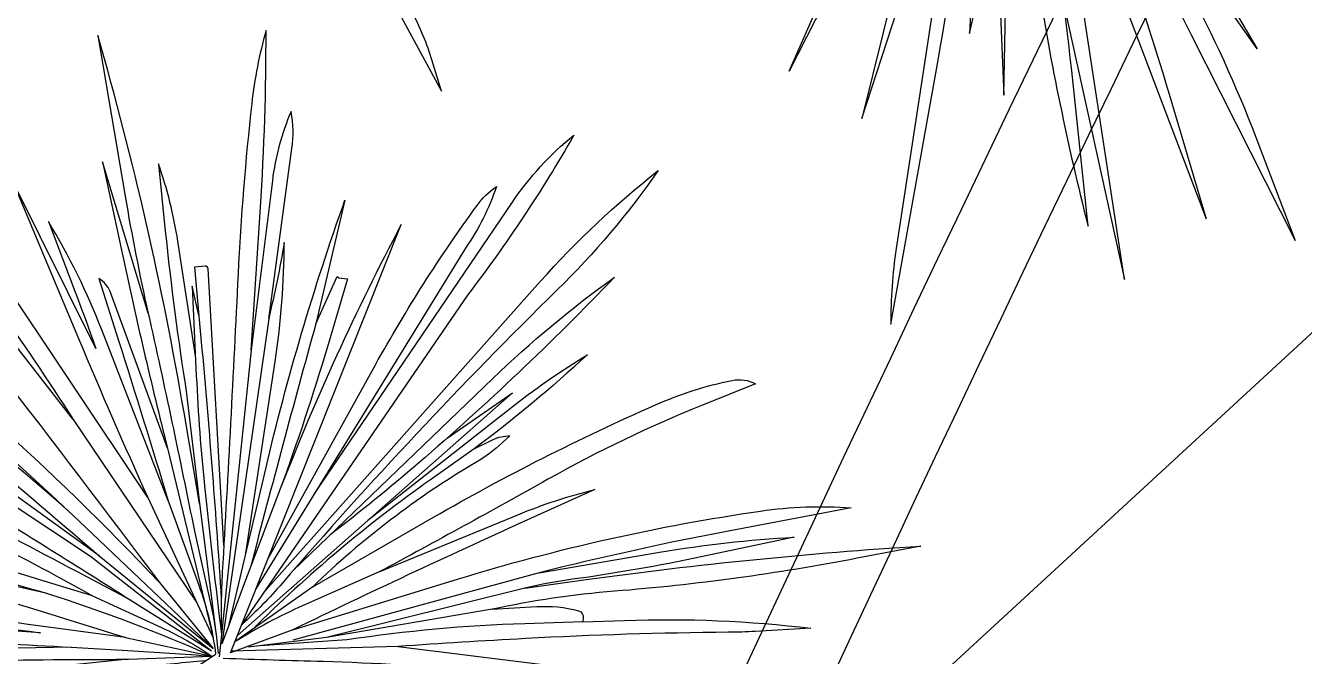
# Model space of a CAD drawing. Extents: x -678889171 to 586587, y -792238163 to 335485.
# Drawn here: x -678770290 to -678769517, y -791974397 to -791974016 of the extents above; entities that cross this region are included whole.
import ezdxf
from ezdxf.enums import TextEntityAlignment as Align

# ---------------------------------------------------------------- set-up
doc = ezdxf.new("R2010")
doc.units = 0
doc.header["$MEASUREMENT"] = 0
doc.layers.get('0').update_dxf_attribs({"color": 8})
for name, color, linetype in [('A-FLOR-PATT', 252, 'Continuous'), ('A-SITE-PATT', 252, 'Continuous'), ('A-WALL', 252, 'Continuous')]:
    doc.layers.add(name, color=color, linetype=linetype)
doc.layers.add('BASEMENT3 LAYOUT$0$HATCH2', color=252, linetype='Continuous', lineweight=15)
doc.styles.add('Ground floor Towers$0$$Bas01-Rname$0$EN-SC', font='swissc.ttf')
doc.styles.add('Ground floor Towers$0$$Bas01-Rname$0$EN-SCL', font='swisscl.ttf')
doc.styles.add('Ground floor Towers$0$04-Ground Floor$0$V2-lower ground$0$LEVEL  FOR LICENSE LOWER GR$0$$LG- LEVEL$0$AR-SR', font='sarb.shx')

# ---------------------------------------------------------------- blocks, each defined once
blk = doc.blocks.new('A$C61C61320')
at = {"layer": 'BASEMENT3 LAYOUT$0$HATCH2'}
h = blk.add_hatch(dxfattribs=at)
h.set_pattern_fill('JIS_WOOD', color=256, scale=1000, style=0)
h.set_pattern_definition([(45, (-845211.5632561638, -471074.8112416068), (-499.9999991609842, 499.9999991609843), [])])
edge = h.paths.add_edge_path()
edge.add_line((-87728.88771757309, -14436.92520058164), (11085.99286301623, -14077.61977391216))
edge.add_line((11085.9928630162, -14077.61977391216), (11086.00013759563, -61296.12011963065))
edge.add_line((11086.00013759569, -61296.12011963065), (-23868.16462742418, -60220.57708285929))
edge.add_line((-23868.16462742421, -60220.57708285929), (-23388.15647815715, -47455.2645226442))
edge.add_arc((-38984.06513334403, -44366.02445463254), 15898.9235792472, 348.7958745272753, 525.9866040010601)
edge.add_line((-54409.82303213701, -40516.12001080933), (-55179.78612954497, -49076.3717473704))
edge.add_line((-55179.78612954495, -49076.3717473704), (-87616.00626249687, -47227.09333388295))
edge.add_line((-87616.00626249681, -47227.09333388295), (-87728.88771757303, -14436.92520058164))
blk = doc.blocks.new('*U144')
for points in [[(-627.7011762982092, 139.559514964697, 0.004611922367653615), (-562.2541003843417, -10.9943647394548), (-579.6762906466374, 38.47020321734544, -0.00210652837031376), (-621.5113727297958, 158.8634879024949, -0.03456562142343848)], [(-632.7965018418126, 244.0058500944078, 0.02554080926061382), (-560.7736702445527, 22.22227872884378), (-566.348194167238, 59.17400394590095, -0.01294445609763258), (-594.1562698821635, 282.5676808213511, -0.02765034503953904)], [(-587.9787048859162, 278.2857175621712, -0.007026800065040888), (-557.0400315513125, 61.96538087705176), (-560.6001447749786, 110.1185492936047, 0.02747343299677512)], [(-578.865485240889, 394.1516843208365, 0.02023104517217492), (-528.7278432211369, -11.77519477667101), (-527.5519204125139, 76.70291160000943, 0.01045770975802078), (-528.1883261649728, 160.1655662956755, -0.05979459906607354)], [(-517.4006075930065, 225.9682653682257, 0.002914003729985825), (-521.9511709780763, 62.63595155615349), (-518.3004340415118, 107.8365239912246, -0.01344812203955678)], [(119.2309080537434, 436.7727650476891), (175.327595959925, 400.4416475417502, -0.06173936184494978), (216.3513958885796, 366.0246638336639), (359.8490388162481, 236.5847735693978, 0.02465965799125133), (648.911714111242, 0.6095760906364376), (626.4161446296184, 11.18879516929792, -0.04396305175348592), (585.8144757266291, 34.83966752786637, -0.02825645714902428), (448.6376083996529, 143.9271847854097, 0.01666187801848158), (350.6878345734967, 225.5961803021955), (422.7465737885668, 155.4093079199238, 0.03141377074932176), (564.9570356564418, 33.3155654157008), (552.9302813132435, 36.17513336991487, -0.08689584604177594), (527.8005562111921, 47.00149413436429, -0.05341538644266969), (417.3156764880241, 137.6096103370592, 0.01066555904668236), (278.1418429761561, 273.1773697933922, -0.002916257188722376), (190.2669991482744, 356.16051413066, -1.57147192466684)], [(-476.6102811581095, 341.3455668202523), (-476.9516895045035, 338.3277637747078, -0.01350277498819405), (-484.272832511504, 286.246467747681, 0.01723687972218531), (-501.927409947557, 153.4706524117801, 0.001334752957203982), (-513.3014144050521, 34.16794193395344), (-505.5966504396874, 80.36587710564618, -0.01217897650350521), (-469.2352697561237, 269.8284323251237, -0.05041985096137152), (-444.9941550373787, 344.291764816885), (-457.7671448508499, 281.8894447252433, 0.01319816790482867), (-506.9063233583456, 4.781308738557527, -0.006166542137290822), (-510.4509926695264, -16.98387628940236), (-494.8928535053838, 43.4796452114233, -0.03506191847758228), (-410.8172137875317, 295.542288281119, -0.08200434598191936), (-406.8781419187198, 301.8858807731021), (-419.0016132238179, 263.9321322458864, 0.003589716088286178), (-464.8164167190789, 116.8699419699542, 0.01149200692182755), (-505.8980981278091, -30.51254008988963, 0.002972485986536734), (-519.2340622607499, -84.32842799887203)], [(-814.0475701071537, 10.64412627633919), (-939.8175483283358, 70.07821293582583), (-862.9649973428805, 41.19387918555458, -0.008797986907439348), (-699.2069282215907, -23.66376595598285), (-827.9556874886857, 46.62448985125138, -0.1811606000954919), (-837.7930226533445, 58.00843129865189), (-786.3379857587042, 32.81539443525344, 0.003341036875383154), (-653.4585626894932, -31.14686867741784), (-793.5855516353968, 48.90626986028019, -0.04327070188619562), (-880.8315643324622, 109.3053405349738), (-825.8621631624646, 78.45283431595726, 0.005261786089287734), (-776.5762674863308, 51.46835883814038), (-912.310337512381, 146.2414896246964), (-782.9666962198189, 67.90344214810011, -0.007012314961607809), (-653.6408299963568, -12.9242714465463), (-830.2858242100101, 147.8008194123677, -0.0742779219891835)], [(-802.2532289748287, 144.755747840215, 0.01022182061506018), (-711.8197967159194, 62.04270960373924), (-777.3405954573045, 130.7861692539254, -0.0955862895241007)], [(-903.7778672558834, 301.917400967809, 0.006793736617042943), (-581.1475418573009, -34.13877291727204, -0.04389488361670964), (-807.9950133837283, 312.3401604468318, -0.00215570172807614), (-628.8833640901594, 50.15389313109426, -0.02764736628577246), (-759.6372094298695, 276.8329677324555, -0.05657533267371262)], [(-755.9564588520425, 283.3810735499819, 0.008058562221943568), (-596.4460484548345, 21.567713440435), (-632.0004118620873, 90.14284053330721, -0.006320806551991584), (-697.7062461588157, 220.8910610878766, -0.05831604875471052)], [(-783.1780162099949, -35.96897412439921), (-880.5878127702508, -5.768206075969829, -0.04648213651093602), (-945.3789594951068, 21.13286966489341), (-887.7701062620854, 6.396933348673883, -0.01405290678097117), (-748.8044703960277, -33.34175351934482), (-655.1907577423499, -58.84324676279084), (-732.4069691577442, -33.45612154097671, -0.02773723331539748), (-1049.187548457305, 90.54506029409367), (-912.8361590235127, 45.88149631233046, -0.01304017236485581), (-814.0475701071537, 10.64412627633919, 0.005638445526874002), (-630.3850660339576, -57.94829399728496, 0.06973942963862674)], [(-557.0400315513125, 61.96538087705176, 0.02791950455039204), (-523.8938986115627, -89.40195287906226, 0.8680407501509843)], [(-513.3014144050521, 34.16794193395344), (-517.8318715644182, -15.56338253441299, 0.004466645081332641), (-523.8938986115627, -89.40195287906226, 1.196262177929688)], [(-560.7736702445527, 22.22227872884378), (-541.9675014469303, -42.51860678096182, 0.04264686767306435), (-523.8938986115627, -89.40195287906954, 2.141134390762508)], [(-621.7853085512015, -85.38514893247975), (-860.5015476033204, -35.70938619876779, -0.410464030721193), (-862.4390301344665, -32.79456539226067), (-860.0947607762046, -23.72858472212556), (-789.5663462583889, -40.87679710636894, 0.006448064142862789), (-575.0320160969441, -90.11729254608599, 320.9185599200615)], [(-819.0162192219123, -33.7163826872993), (-843.2773599549637, -24.11161027875005), (-765.7774759204713, -39.40203219903105, -0.01430717211613562), (-668.3896207275775, -61.52847299933546, -0.005424135275664661), (-543.8858976333631, -95.03168041673325, -16.84349743212246)], [(-653.4585626894932, -31.14686867741784), (-583.9794918297757, -68.77884062864086, 0.05476071234269898), (-525.9536211670475, -92.42623584032208, 0.5130984739010045)], [(-618.0521119548739, -105.5579062857296), (-788.4307815984594, -106.0526490383791, -0.03701065641963288), (-893.3519150491575, -98.58187230747808, 0.01626399617551132), (-824.9454358286112, -94.90118435773093), (-976.1100141948064, -93.04560153386683, -0.08107761374746278), (-1008.114608885824, -87.41740707959525, -0.07019151308015732), (-945.5546704240132, -80.12747286654576, 0.0001051210354650704), (-795.3649526094541, -83.72353461261173), (-920.623533350963, -73.28979825645274, -0.0168577301618116), (-1075.312092013481, -55.13674168859234, -0.0411273292847865), (-1010.093178052093, -52.16611664633729, -0.01588726823004721), (-859.602595338527, -62.48530101086453, 0.00232909438608421), (-598.2695957070191, -87.539011254873, -0.02300085771038798), (-543.8858976333631, -95.03168041673325, -0.02772904243511258)], [(-630.3850660339576, -57.94829399728496), (-569.7462920070266, -81.42464539283992, 0.03773440584927732), (-526.9475680633677, -94.38054923513391, 0.09675145491212493)], [(-553.5964383271294, -100.2192010909648), (-694.0046608688517, -111.8488694332782, 0.02790555341574411), (-938.0669954172317, -145.8532724757597), (-826.5565564353947, -136.5718016029377), (-870.5673361150202, -149.0153489729919), (-869.7807164590104, -150.605892338689), (-869.7807164590104, -158.4294008982388), (-808.2354139083418, -149.6801552585157, 0.01511671099603598), (-678.292811066256, -127.1813591620548, 0.1623663084526105)], [(-529.075914041312, -105.1237844680682), (-924.0516448320104, -197.9380026096051, -0.02901335915419614), (-678.2928110662488, -127.1813591620512, -0.005353553337372937), (-535.8320429668292, -96.57678319045863, 105.5686741616509)], [(-601.9552999926254, -407.5392640164418), (-608.6476135061475, -443.7001634925173, 0.03852189454557919), (-626.0137103126708, -606.9262652866464), (-616.0557377938512, -558.8888753284618, 0.01187297850034137), (-611.7518399167548, -535.3249542091062, -0.01129266759257653), (-579.9421881966064, -360.0157636138892, -0.004204443420747903), (-556.5061966893936, -250.3243822332106), (-559.660542966938, -376.1444142138889, 0.02584548759400685), (-556.219755821885, -505.3967133101933), (-553.3346581318747, -481.1247529534403, 0.03573955727317898), (-551.3407907504352, -438.6079349948459), (-545.2937705239037, -322.5617389516983, -0.01709612416627665), (-533.5542115717308, -186.7894814490855, 0.001515563132861062), (-523.2777447821227, -99.66447448113377, -3.027856435761702)], [(-678.1307512422954, -157.3384196075212), (-958.032186138129, -291.7396491073296, 0.07261215194213817), (-1024.365538652719, -336.406708519241, 0.03444222333112885), (-871.1764964746635, -264.6847131164604), (-555.1888466889413, -111.2599878804149)], [(-585.3859653907948, -125.921904708156), (-892.5444606810106, -326.3356996954872, 0.04450212570286977), (-1004.46766007873, -414.4729709707035, 0.04612956242629616), (-887.4591882502409, -342.1287890009216, -0.02067947770574198), (-596.3404179212866, -140.9940726548675, 0.03123993482043641), (-555.1888466889413, -111.2599878804149, -2.162976468735797)], [(-826.5565564353947, -136.5718016029377, -0.003947660292780506), (-607.1443486314511, -111.4977355160054, -4.306175622152105)], [(-618.9543853315754, -224.0288744352974), (-579.6940657157338, -162.1240092452508, -0.03639686745465658), (-539.199736524044, -107.5027525794949, -1.616268714007877)], [(-616.7813408486709, -125.7334320522341), (-798.7174471982162, -193.781936159231, 0.03052333045614053), (-950.595359484747, -261.4139103445059, 0.08438711748673955), (-969.7635860421669, -275.9357055714272, 0.07133532596452469), (-911.8636296284476, -256.8681954172198), (-588.0622349425994, -118.9848114343049)], [(-738.4298036345044, -290.6590092804245), (-705.869373791129, -256.6550355013014, -0.04208271298888577), (-552.3688223781592, -121.2171831541791, -0.8647578907399907)], [(-609.0142437389823, -149.0283771114437), (-801.9838346899833, -297.5950465214546, 0.0358611015668688), (-905.9411805828659, -390.2182424713728, 0.02398642876561312), (-718.9876661762919, -244.2202573682835, 0.01409989286471139), (-644.7026963813278, -176.5048023831141, -3.554890906600417)], [(-662.4254317053546, -207.2599110283418), (-782.1717718183991, -320.43762123951, 0.03021651289582162), (-835.052456672709, -376.8408020174402, 0.02580491906218947), (-738.4298036345044, -290.6590092804245), (-748.8395834423482, -305.7904197904727, 0.1150670634481684), (-754.3412587211915, -319.8302135964814), (-747.3467690331145, -314.2475210575203, 0.05375980200457005), (-726.642310274694, -293.7230910867465, -0.05871665964219462), (-597.3895840896275, -168.1022986247126), (-673.507529350778, -264.0320488514617, 0.02667635163108803), (-800.2348844490571, -442.5196892746235, 0.05375782402022359), (-831.4782108121417, -506.1137670779854, 0.1715217674474061), (-831.675630636897, -526.8768674724461), (-806.1832676118338, -483.5914841438307, -0.03188235065640983), (-721.5007986909131, -358.7396249918374, 0.004539630947943205), (-618.9543853315754, -224.0288744352974), (-686.7227104322392, -337.1972889668896, 0.03675085227442589), (-718.7356098686669, -400.8343544287827), (-681.5144694907012, -343.2364724189965, -0.006375184406552032), (-557.3688703295284, -156.3968389266911), (-623.2027725420867, -293.9091460881564, 0.0385858170823129), (-721.4495132456741, -547.6862056622549, 0.05363733058987574), (-736.1432304021891, -626.1756604554166), (-700.4523486363814, -524.0126384181358, -0.01449396476120372), (-638.9753781136478, -363.1698680774525), (-672.5482584089023, -465.3499993254763, 0.02913920142937851), (-703.0326476006285, -580.3177018584875), (-673.8628850353398, -502.0537942951096, 0.01779568639195303), (-637.6217046141046, -393.1209825806864, -0.02155724902311953), (-623.8855100320052, -352.8467590194186), (-639.1513804371116, -404.9202056594468, 0.01838996069318288), (-711.8821551550154, -691.676955331558), (-692.9846341580251, -638.0947093327168, 0.0277476341075397), (-632.67644727677, -431.1601545149451, -0.03324364356799392), (-601.0815533586301, -327.0203747418718), (-609.263330243748, -365.4789369710006, 0.08058211483147076), (-611.070996491575, -402.491249644022, 0.3897190652625812), (-605.4000209644673, -407.4206646846333), (-601.9552999926254, -407.5392640164418), (-592.7942916372431, -357.3085222997315, -0.02925428327023667), (-555.6462912976731, -204.7738988429492, 0.0432124690989984)], [(377.73198957151, -368.9487375067029), (586.2264425456178, -299.4675810404669), (381.822574591044, -355.1302457422671, 0.02785292762282069), (273.4594089339425, -391.2285603377086, 13.81409874308324)], [(302.359898841738, -398.6287885197098), (617.94816595267, -368.621244749781), (477.9023595354283, -392.2998405074459, -0.0307345002568053), (226.3956424010885, -419.0709889677701, 13.09387778852955)], [(266.3280821694407, -416.9003549392246), (726.7993817495644, -415.5256492814633, -0.04083886010444279), (793.3252440903289, -420.7685185540095), (557.3596283505303, -427.3765372707976, -0.01716175045140335), (201.9812373431323, -425.1293468611848, 12.60238488245649)], [(232.2758497704399, -472.0204910471339), (411.4911026811224, -627.1225989379227), (506.044956222815, -703.4668775853197), (397.6119062111957, -600.5057997857357), (309.5531940436322, -521.710875058975, 0.01997050566534861), (245.8225778755786, -469.1118077091405, -0.01142139823470231), (193.2551130502598, -427.2158762628324, -4.018358477883579)], [(294.1772289208438, -428.0563589723652, -0.03003429473516871), (348.0909279614334, -431.2978027999861, 0.005524417181210174), (530.1485618414717, -451.230695607087), (474.741660856138, -455.3671508546186, -0.02194805925622252), (428.7543080631203, -456.7761219547638, -0.04698413390701718), (347.3897889040727, -448.0236016489007, 0.02245031132477579), (201.9812373431323, -425.1293468611848, 4.931167588951665)], [(668.215653395162, -761.7928944897094), (502.0425497430169, -644.3516845376807, -0.00772929489016824), (299.1764146714868, -496.2233941978075), (219.2995904041873, -448.464038960964)], [(404.8915372057727, -455.8061104538474), (579.3406721735792, -489.2939982740618), (355.3068775267366, -460.3039308278721, -0.0222820807780074), (260.586499195173, -443.7282095241453, -21.65365328987483)], [(324.2757512672088, -455.8293817917647), (475.7866163728595, -503.7556414407109, -0.02263923481359132), (682.3868709387189, -579.5534187823841), (549.2724672840213, -545.0833263263585, -0.02956221145066354), (332.838301439775, -475.1582579765627, 0.02739616372378168), (281.493039105253, -458.3239489322104, 6.063865545230747)], [(491.2498063362127, -529.0864372449096), (724.1280511199966, -618.2347502941857), (506.8294924075944, -551.0352344066732, -0.032917214024057), (318.8527605196086, -479.0475127243544, 0.04134217741151804), (282.0116799430889, -465.6451644685558, -15.93608431914173)], [(660.7800651687376, -681.4754155798719), (557.0947506815919, -633.146476085366, -0.02754898219950369), (311.0096616595674, -501.4905172064891, -6.950933482380875)], [(660.7800651687376, -681.4754155798719), (473.3528888800047, -576.3953896253233, 0.0009396347535044588), (333.0917186740789, -498.1048041698805, -1.139946812376234)], [(668.215653395162, -761.7928944897094), (591.2966207373447, -718.7735501896359, -0.02919191323959562), (468.1266688931773, -640.119196945986, -0.007358459845287867), (309.5531940436322, -521.710875058975, -4.687690951524674)]]:
    blk.add_lwpolyline(points, format="xyb")
for points in [[(-685.2682144096452, 221.9941452557441), (-595.0071420420409, 29.15874523322509)], [(-227.4862592920163, 257.4881967683314), (-371.0718679010843, 78.21962166916728), (-525.9536211670475, -92.42623584032208)], [(-711.8197967159158, 62.04270960373378), (-569.1626554351915, -68.7288469909281)], [(-628.8833640901594, 50.15389313109426), (-530.7059752955338, -89.63301920909271)], [(-595.0071420420409, 29.15874523322509), (-528.3200365129978, -88.26514087639134)], [(-596.4460484548345, 21.567713440435), (-530.7059752955338, -89.63301920909271)], [(-562.2541003843417, -10.99436473945116), (-528.3200365129978, -88.26514087639134)], [(-653.6408299963568, -12.9242714465463), (-539.8796895636497, -88.0725826910757)], [(-528.7278432211369, -11.77519477667101), (-523.8938986115627, -89.40195287906226)], [(-510.4509926695264, -16.98387628940236), (-523.8938986115627, -89.40195287906226)], [(-699.2069282215907, -23.66376595598285), (-539.8796895636569, -88.07258269107388)], [(-581.1475418573009, -34.13877291727204), (-530.7059752955338, -89.63301920909271)], [(-655.1907577423499, -58.84324676279084), (-542.831050799241, -90.39043828087688)], [(-795.3649526094541, -83.72353461261173), (-524.3085530922162, -95.87739054343092)], [(-824.9454358286112, -94.90118435773093), (-535.8320429668292, -96.57678319045863)], [(-744.271451780367, -265.7014242938885), (-792.2666997876131, -316.7704244236857), (-545.1921655264832, -108.9108963444714)], [(-597.3895840896275, -168.1022986247126), (-539.199736524044, -107.5027525794949)], [(-557.3688703295284, -156.3968389266911), (-529.075914041312, -105.1237844680682)], [(-556.5061966893936, -250.3243822332106), (-530.6798268100192, -105.50068334562)], [(-601.0815533586301, -327.0203747418718), (-554.8896852829257, -186.7647681446751), (-536.491905982557, -120.0052410606049)], [(-555.6462912976731, -204.7738988429492), (-539.2667602698039, -130.0742802049053)], [(-638.9753781136624, -363.1698680775089), (-548.3596785478749, -157.6973842364632)], [(-624.3381110370301, -354.0118142211022), (-554.8896852829257, -186.7647681446751)]]:
    blk.add_lwpolyline(points)
blk = doc.blocks.new('GR')
at = {"layer": 'A-FLOR-PATT'}
for centre, radius, start, end in [((632160.654919429, 163506.251165366), 613595.8226879981, 171.0737824436527, 189.9862451256833), ((632160.654919429, 163506.251165366), 605195.8226879981, 171.0737824436527, 190.1263033448895), ((50815.89882102846, 200456.6392598988), 27278.5326697717, 152.163751733806, 161.1181029856222), ((50815.89882102846, 200456.6392598988), 27228.53266977175, 152.9353163456201, 161.2233158017993)]:
    blk.add_arc(centre, radius, start, end, dxfattribs=at)
at = {"layer": 'A-FLOR-PATT', "xscale": -0.6870956737639435, "yscale": 0.6870956737639435, "zscale": 0.6870956737639426, "rotation": 83.82570816921887}
for p in [(25478.32252380624, 211712.9793766589), (25205.46224228176, 210571.5136172306)]:
    blk.add_blockref('*U144', p, dxfattribs=at)
at = {"layer": 'A-FLOR-PATT', "style": 'Ground floor Towers$0$04-Ground Floor$0$V2-lower ground$0$LEVEL  FOR LICENSE LOWER GR$0$$LG- LEVEL$0$AR-SR', "flags": 12}
for tag, p in [('L', (30296.07288644527, 72859.53473235783)), ('P', (30237.50458115668, 72203.99769414036))]:
    blk.add_attdef(tag, text='', height=500, dxfattribs=at).set_placement(p, align=Align.RIGHT)
at = {"layer": 'A-FLOR-PATT'}
for tag, p, height, style in [('N', (85492.25876324323, 56633.4995742733), 250, 'Ground floor Towers$0$$Bas01-Rname$0$EN-SC'), ('N', (89389.48149106537, 56633.4995742733), 250, 'Ground floor Towers$0$$Bas01-Rname$0$EN-SC'), ('N', (94597.61363499537, 56633.4995742733), 250, 'Ground floor Towers$0$$Bas01-Rname$0$EN-SC'), ('AN', (85922.66280553787, 56313.08159666645), 200, 'Ground floor Towers$0$$Bas01-Rname$0$EN-SCL'), ('AN', (89819.88553336001, 56313.08159666645), 200, 'Ground floor Towers$0$$Bas01-Rname$0$EN-SCL'), ('AN', (95028.01767729002, 56313.08159666645), 200, 'Ground floor Towers$0$$Bas01-Rname$0$EN-SCL'), ('SN', (85299.47460008037, 56025.08594095582), 200, 'Ground floor Towers$0$$Bas01-Rname$0$EN-SCL'), ('SN', (89196.69732790251, 56025.08594095582), 200, 'Ground floor Towers$0$$Bas01-Rname$0$EN-SCL'), ('SN', (94404.82947183252, 56025.08594095582), 200, 'Ground floor Towers$0$$Bas01-Rname$0$EN-SCL'), ('F', (85927.04975899268, 56008.67972904726), 200, 'Ground floor Towers$0$$Bas01-Rname$0$EN-SCL'), ('F', (89824.27248681482, 56008.67972904726), 200, 'Ground floor Towers$0$$Bas01-Rname$0$EN-SCL'), ('F', (95032.40463074483, 56008.67972904726), 200, 'Ground floor Towers$0$$Bas01-Rname$0$EN-SCL')]:
    blk.add_attdef(tag, p, '', height=height, dxfattribs=dict(at, style=style))
at = {"layer": 'A-FLOR-PATT', "style": 'Ground floor Towers$0$$Bas01-Rname$0$EN-SCL', "width": 0.8}
for p in [(85305.16036184286, 56295.1433535593), (89202.383089665, 56295.1433535593), (94410.51523359501, 56295.1433535593)]:
    blk.add_attdef('FN', p, '', height=250, dxfattribs=at)

msp = doc.modelspace()

# ---------------------------------------------------------------- block references
at = {"layer": 'A-SITE-PATT', "rotation": 357.6731745000001}
msp.add_blockref('A$C61C61320', (-678706236.4347705, -791940527.995869, -212772), dxfattribs=at)

# ---------------------------------------------------------------- next in the draw order: block references
at = {"layer": 'A-WALL', "rotation": 357.6731745000001}
msp.add_blockref('GR', (-678804025.0995113, -792184118.4910543, -212772), dxfattribs=at)

doc.saveas('drawing.dxf')
